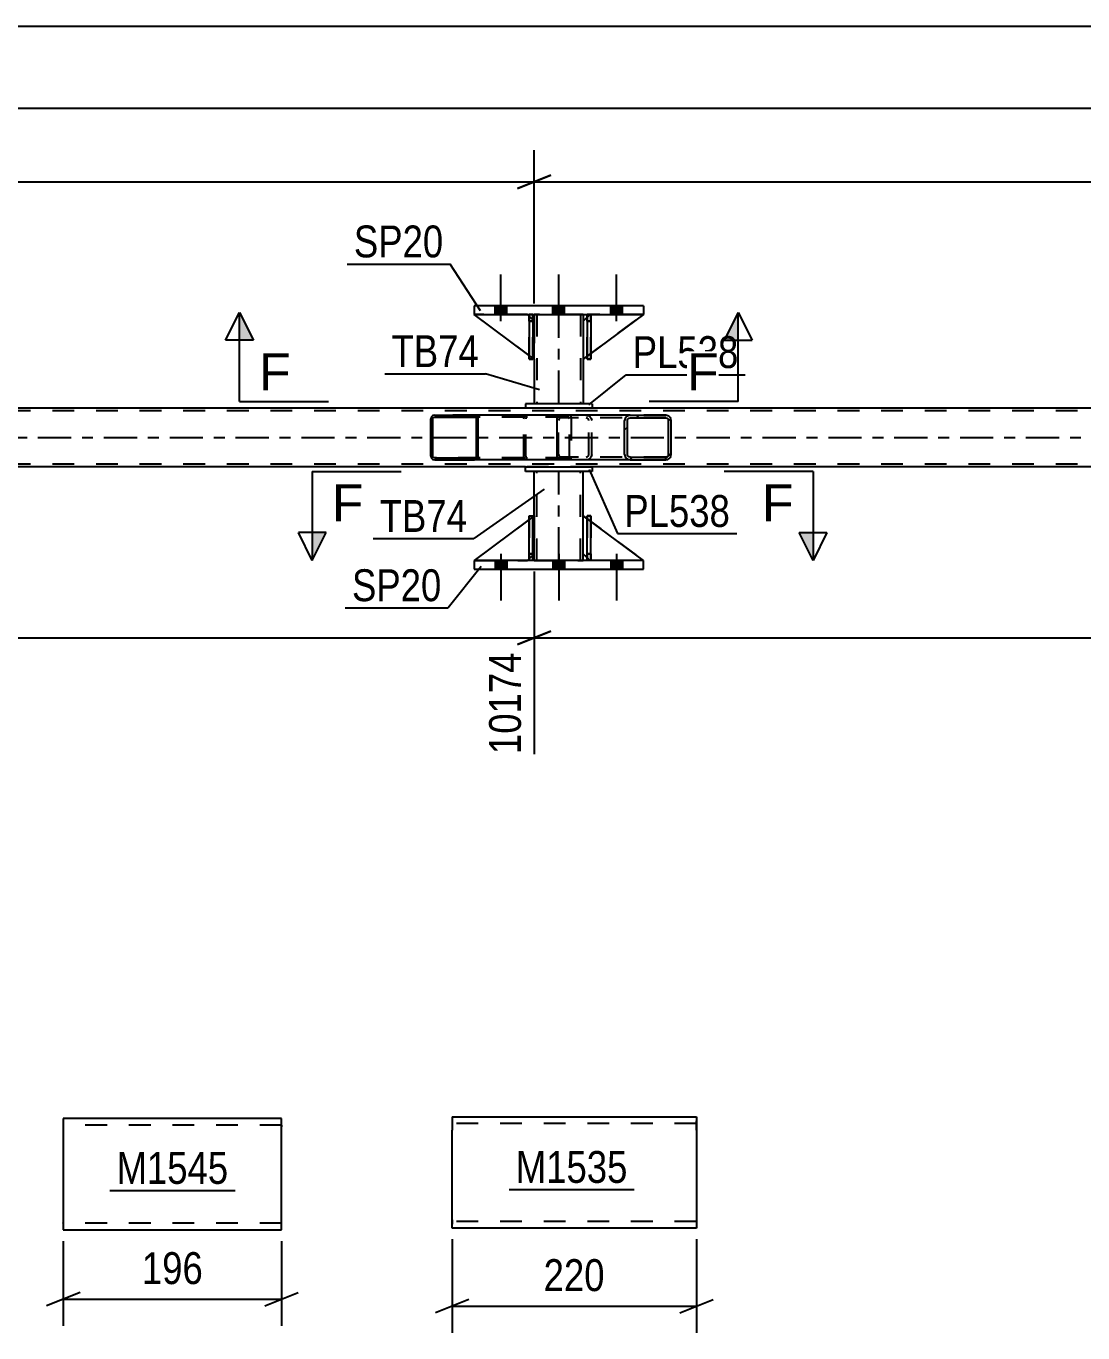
# Model space of a CAD drawing. Header units: millimetres. Extents: x 0 to 841, y 0 to 594.
# Drawn here: x 451.6 to 546.6, y 149.3 to 266.7 of the extents above; entities that cross this region are included whole.
import ezdxf

# ---------------------------------------------------------------- set-up
doc = ezdxf.new("R2010")
doc.units = ezdxf.units.MM
doc.linetypes.add('DXK_LINE_DOT2', pattern=[3.9198, 1.9599, -1.9599])
doc.linetypes.add('DXK_LINE_DOT3', pattern=[5.9187, 2.979, -0.9799, 0.9799, -0.9799])
doc.styles.add('Arial', font='ARIAL.TTF', dxfattribs={"height": 0.2})
doc.styles.add('Arial Narrow', font='ARIALN.TTF', dxfattribs={"height": 0.2})

# ---------------------------------------------------------------- blocks, each defined once
blk = doc.blocks.new('Bolt-318888172-3146 - 3103')
at = {"linetype": 'Continuous'}
for points in [[(493.78, 240.75), (494.82, 240.75), (494.82, 241.55), (493.78, 241.55)], [(493.78, 240.75), (494.82, 240.75), (494.82, 241.55), (493.78, 241.55)], [(493.78, 240.75), (494.82, 240.75), (494.82, 241.55), (493.78, 241.55)], [(498.98, 240.75), (500.02, 240.75), (500.02, 241.55), (498.98, 241.55)], [(498.98, 240.75), (500.02, 240.75), (500.02, 241.55), (498.98, 241.55)], [(504.18, 240.75), (505.22, 240.75), (505.22, 241.55), (504.18, 241.55)], [(504.18, 240.75), (505.22, 240.75), (505.22, 241.55), (504.18, 241.55)], [(504.18, 240.75), (505.22, 240.75), (505.22, 241.55), (504.18, 241.55)]]:
    blk.add_hatch(color=1, dxfattribs=at).paths.add_polyline_path(points)
at = {"color": 1, "linetype": 'Continuous'}
for p, q in [((494.3, 240.15), (494.3, 244.35)), ((494.3, 240.15), (494.3, 244.35)), ((494.3, 240.15), (494.3, 244.35)), ((499.5, 240.15), (499.5, 244.35)), ((499.5, 240.15), (499.5, 244.35)), ((504.7, 240.15), (504.7, 244.35)), ((504.7, 240.15), (504.7, 244.35)), ((504.7, 240.15), (504.7, 244.35)), ((493.78, 240.75), (493.78, 241.55)), ((493.78, 240.75), (493.78, 241.55)), ((493.78, 240.75), (493.78, 241.55)), ((494.82, 240.75), (494.82, 241.55)), ((494.82, 240.75), (494.82, 241.55)), ((494.82, 240.75), (494.82, 241.55)), ((498.98, 240.75), (498.98, 241.55)), ((498.98, 240.75), (498.98, 241.55)), ((500.02, 240.75), (500.02, 241.55)), ((500.02, 240.75), (500.02, 241.55)), ((504.18, 240.75), (504.18, 241.55)), ((504.18, 240.75), (504.18, 241.55)), ((504.18, 240.75), (504.18, 241.55)), ((505.22, 240.75), (505.22, 241.55)), ((505.22, 240.75), (505.22, 241.55)), ((505.22, 240.75), (505.22, 241.55))]:
    blk.add_line(p, q, dxfattribs=at)
blk = doc.blocks.new('Bolt-318888172-3147 - 3103')
at = {"linetype": 'Continuous'}
for points in [[(494.82, 218.67), (493.78, 218.67), (493.78, 217.87), (494.82, 217.87)], [(494.82, 218.67), (493.78, 218.67), (493.78, 217.87), (494.82, 217.87)], [(494.82, 218.67), (493.78, 218.67), (493.78, 217.87), (494.82, 217.87)], [(500.02, 218.67), (498.98, 218.67), (498.98, 217.87), (500.02, 217.87)], [(500.02, 218.67), (498.98, 218.67), (498.98, 217.87), (500.02, 217.87)], [(505.22, 218.67), (504.18, 218.67), (504.18, 217.87), (505.22, 217.87)], [(505.22, 218.67), (504.18, 218.67), (504.18, 217.87), (505.22, 217.87)], [(505.22, 218.67), (504.18, 218.67), (504.18, 217.87), (505.22, 217.87)]]:
    blk.add_hatch(color=1, dxfattribs=at).paths.add_polyline_path(points)
at = {"color": 1, "linetype": 'Continuous'}
for p, q in [((493.78, 218.67), (493.78, 217.87)), ((493.78, 218.67), (493.78, 217.87)), ((493.78, 218.67), (493.78, 217.87)), ((494.3, 219.27), (494.3, 215.07)), ((494.3, 219.27), (494.3, 215.07)), ((494.3, 219.27), (494.3, 215.07)), ((494.82, 218.67), (494.82, 217.87)), ((494.82, 218.67), (494.82, 217.87)), ((494.82, 218.67), (494.82, 217.87)), ((498.98, 218.67), (498.98, 217.87)), ((498.98, 218.67), (498.98, 217.87)), ((499.5, 219.27), (499.5, 215.07)), ((499.5, 219.27), (499.5, 215.07)), ((500.02, 218.67), (500.02, 217.87)), ((500.02, 218.67), (500.02, 217.87)), ((504.18, 218.67), (504.18, 217.87)), ((504.18, 218.67), (504.18, 217.87)), ((504.18, 218.67), (504.18, 217.87)), ((504.7, 219.27), (504.7, 215.07)), ((504.7, 219.27), (504.7, 215.07)), ((504.7, 219.27), (504.7, 215.07)), ((505.22, 218.67), (505.22, 217.87)), ((505.22, 218.67), (505.22, 217.87)), ((505.22, 218.67), (505.22, 217.87))]:
    blk.add_line(p, q, dxfattribs=at)
blk = doc.blocks.new('Part-318888172-3338 - 3103')
at = {"color": 2, "linetype": 'Continuous'}
for p, q in [((502.5, 232.75), (496.5, 232.75)), ((496.5, 232.75), (496.5, 232.35)), ((502.5, 232.75), (502.5, 232.35)), ((502.5, 232.35), (496.5, 232.35))]:
    blk.add_line(p, q, dxfattribs=at)
blk = doc.blocks.new('Part-318888172-3240 - 3103')
at = {"color": 2, "linetype": 'Continuous'}
for p, q in [((502.37, 240.75), (502.05, 240.75)), ((502.05, 240.75), (502.05, 236.75)), ((502.37, 240.75), (502.37, 240.75)), ((502.37, 240.75), (502.37, 236.75)), ((502.37, 236.75), (502.05, 236.75))]:
    blk.add_line(p, q, dxfattribs=at)
at = {"color": 7, "linetype": 'DXK_LINE_DOT2'}
for p, q in [((502.05, 240.15), (502.05, 240.75)), ((502.37, 240.15), (502.37, 240.75)), ((502.37, 240.75), (502.37, 240.75)), ((502.37, 240.15), (502.05, 240.15)), ((502.05, 240.15), (502.05, 236.75)), ((502.37, 236.75), (502.37, 240.15))]:
    blk.add_line(p, q, dxfattribs=at)
blk = doc.blocks.new('Part-318888172-3241 - 3103')
at = {"color": 7, "linetype": 'DXK_LINE_DOT2'}
for p, q in [((497.3, 236.75), (491.9, 240.75)), ((491.9, 240.75), (496.7, 240.75)), ((496.7, 240.75), (497.3, 240.15)), ((497.3, 240.15), (496.7, 240.75)), ((497.3, 240.15), (497.3, 236.75)), ((497.3, 240.15), (497.3, 240.15)), ((497.3, 240.15), (497.3, 236.75))]:
    blk.add_line(p, q, dxfattribs=at)
blk = doc.blocks.new('Part-318888172-3177 - 3103')
at = {"linetype": 'Continuous'}
h = blk.add_hatch(dxfattribs=at)
h.set_pattern_fill('', scale=0.7, style=0, pattern_type=0)
h.set_pattern_definition([(45, (492.24, 231.5114), (-1.57154, 1.57154), [])])
h.paths.add_polyline_path([(492.27, 231.39), (492.24, 231.51), (492.17, 231.62), (492.06, 231.68), (491.93, 231.71), (488.35, 231.71), (488.22, 231.68), (488.11, 231.62), (488.04, 231.51), (488.01, 231.39), (488.01, 228.03), (488.04, 227.91), (488.11, 227.8), (488.22, 227.73), (488.35, 227.71), (491.93, 227.71), (492.06, 227.73), (492.17, 227.8), (492.24, 227.91), (492.27, 228.03)])
h.paths.add_polyline_path([(492.08, 227.97), (492.05, 227.92), (491.99, 227.88), (491.93, 227.87), (488.35, 227.87), (488.28, 227.88), (488.23, 227.92), (488.19, 227.97), (488.18, 228.03), (488.18, 231.39), (488.19, 231.45), (488.23, 231.5), (488.28, 231.54), (488.35, 231.55), (491.93, 231.55), (491.99, 231.54), (492.05, 231.5), (492.08, 231.45), (492.1, 231.39), (492.1, 228.03)])
at = {"color": 2, "linetype": 'Continuous'}
for p, q in [((488.04, 231.51), (488.01, 231.39)), ((488.01, 228.03), (488.01, 231.39)), ((488.18, 231.39), (488.19, 231.45)), ((488.18, 228.03), (488.18, 231.39)), ((488.19, 231.45), (488.23, 231.5)), ((488.35, 231.71), (488.22, 231.68)), ((488.23, 231.5), (488.28, 231.54)), ((488.28, 231.54), (488.35, 231.55)), ((488.35, 231.71), (491.93, 231.71)), ((488.35, 231.55), (491.93, 231.55)), ((499.62, 231.71), (491.93, 231.71)), ((492.06, 231.68), (491.93, 231.71)), ((491.93, 231.55), (491.99, 231.54)), ((491.99, 231.54), (492.05, 231.5)), ((492.05, 231.5), (492.08, 231.45)), ((492.08, 231.45), (492.1, 231.39)), ((492.1, 228.03), (492.1, 231.39)), ((492.27, 231.39), (492.24, 231.51)), ((492.27, 228.03), (492.27, 231.39)), ((488.01, 228.03), (488.04, 227.91)), ((488.19, 227.97), (488.18, 228.03)), ((488.23, 227.92), (488.19, 227.97)), ((488.22, 227.73), (488.35, 227.71)), ((488.28, 227.88), (488.23, 227.92)), ((488.35, 227.87), (488.28, 227.88)), ((488.35, 227.87), (491.93, 227.87)), ((488.35, 227.71), (491.93, 227.71)), ((491.99, 227.88), (491.93, 227.87)), ((491.93, 227.71), (492.06, 227.73)), ((499.62, 227.71), (491.93, 227.71)), ((492.05, 227.92), (491.99, 227.88)), ((492.08, 227.97), (492.05, 227.92)), ((492.1, 228.03), (492.08, 227.97)), ((492.24, 227.91), (492.27, 228.03))]:
    blk.add_line(p, q, dxfattribs=at)
at = {"color": 7, "linetype": 'DXK_LINE_DOT2'}
for p, q in [((491.93, 231.71), (488.35, 231.71)), ((500.27, 231.55), (488.35, 231.55)), ((496.36, 231.39), (496.38, 231.51)), ((496.36, 228.03), (496.36, 231.39)), ((496.54, 231.45), (496.53, 231.39)), ((496.53, 228.03), (496.53, 231.39)), ((496.58, 231.5), (496.54, 231.45)), ((496.57, 231.68), (496.7, 231.71)), ((496.63, 231.54), (496.58, 231.5)), ((496.7, 231.55), (496.63, 231.54)), ((500.27, 231.71), (499.62, 231.71)), ((500.27, 231.71), (500.41, 231.68)), ((500.34, 231.54), (500.27, 231.55)), ((500.4, 231.5), (500.34, 231.54)), ((500.43, 231.45), (500.4, 231.5)), ((500.45, 231.39), (500.43, 231.45)), ((500.45, 228.03), (500.45, 231.39)), ((500.59, 231.51), (500.61, 231.41)), ((500.61, 231.41), (500.62, 231.39)), ((500.62, 231.39), (500.62, 228.03)), ((500.27, 227.87), (488.35, 227.87)), ((491.93, 227.71), (488.35, 227.71)), ((496.38, 227.91), (496.36, 228.03)), ((496.53, 228.03), (496.54, 227.97)), ((496.54, 227.97), (496.58, 227.92)), ((496.7, 227.71), (496.57, 227.73)), ((496.58, 227.92), (496.59, 227.91)), ((496.59, 227.91), (496.63, 227.88)), ((496.63, 227.88), (496.7, 227.87)), ((500.27, 227.71), (499.62, 227.71)), ((500.27, 227.87), (500.34, 227.88)), ((500.41, 227.73), (500.27, 227.71)), ((500.34, 227.88), (500.4, 227.92)), ((500.4, 227.92), (500.43, 227.97)), ((500.43, 227.97), (500.45, 228.03)), ((500.61, 228.01), (500.59, 227.91)), ((500.62, 228.03), (500.61, 228.01))]:
    blk.add_line(p, q, dxfattribs=at)
at = {"color": 2, "linetype": 'Continuous'}
for centre, start, end in [((488.34, 231.38), 110.7583, 155.68), ((491.94, 231.38), 24.32, 69.2417), ((488.34, 228.04), 204.32, 249.2417), ((491.94, 228.04), 290.7583, 335.68)]:
    blk.add_arc(centre, 0.331, start, end, dxfattribs=at)
at = {"color": 7, "linetype": 'DXK_LINE_DOT2'}
for centre, start, end in [((496.69, 231.38), 110.7583, 155.68), ((496.69, 228.04), 204.32, 249.2417), ((500.29, 228.04), 290.7583, 335.68)]:
    blk.add_arc(centre, 0.331, start, end, dxfattribs=at)
blk = doc.blocks.new('Part-318888172-3242 - 3103')
at = {"color": 2, "linetype": 'Continuous'}
for p, q in [((496.85, 237.08), (491.9, 240.75)), ((496.85, 240.6), (496.7, 240.75)), ((497.3, 240.15), (497.17, 240.28)), ((497.3, 240.15), (497.3, 240.15)), ((497.3, 236.75), (497.3, 240.15)), ((497.17, 236.84), (497.3, 236.75)), ((497.3, 236.75), (497.3, 236.75))]:
    blk.add_line(p, q, dxfattribs=at)
at = {"color": 7, "linetype": 'DXK_LINE_DOT2'}
for p, q in [((496.7, 240.75), (491.9, 240.75)), ((496.7, 240.75), (497.3, 240.15)), ((497.17, 240.28), (496.85, 240.6)), ((497.3, 240.15), (497.3, 236.75)), ((497.17, 236.84), (496.85, 237.08))]:
    blk.add_line(p, q, dxfattribs=at)
blk = doc.blocks.new('Part-318888172-3243 - 3103')
at = {"color": 7, "linetype": 'DXK_LINE_DOT2'}
for p, q in [((502.3, 240.75), (501.7, 240.15)), ((501.7, 236.75), (507.1, 240.75)), ((507.1, 240.75), (502.3, 240.75)), ((501.7, 240.15), (501.7, 236.75))]:
    blk.add_line(p, q, dxfattribs=at)
blk = doc.blocks.new('Part-318888172-3183 - 3103')
at = {"color": 7, "linetype": 'DXK_LINE_DOT2'}
for p, q in [((765.62, 232.11), (103.5, 232.11)), ((502.5, 232.35), (496.5, 232.35)), ((765.62, 227.31), (103.5, 227.31)), ((502.5, 227.07), (496.5, 227.07))]:
    blk.add_line(p, q, dxfattribs=at)
at = {"color": 2, "linetype": 'Continuous'}
for p, q in [((496.5, 232.35), (247.28, 232.35)), ((666.77, 232.35), (502.5, 232.35)), ((496.5, 227.07), (247.28, 227.07)), ((666.77, 227.07), (502.5, 227.07))]:
    blk.add_line(p, q, dxfattribs=at)
at = {"color": 7, "linetype": 'DXK_LINE_DOT3'}
blk.add_line((103.5, 229.71), (765.62, 229.71), dxfattribs=at)
blk = doc.blocks.new('Part-318888172-3238 - 3103')
at = {"color": 7, "linetype": 'DXK_LINE_DOT2'}
for p, q in [((502.05, 240.15), (502.05, 240.75)), ((502.05, 240.75), (502.05, 240.75)), ((502.05, 240.75), (502.05, 236.75)), ((502.37, 240.75), (502.05, 240.75)), ((502.37, 240.15), (502.37, 240.75)), ((502.37, 236.75), (502.37, 240.75)), ((502.05, 236.75), (502.05, 240.15)), ((502.05, 240.15), (502.37, 240.15)), ((502.37, 240.15), (502.37, 236.75)), ((502.05, 236.75), (502.37, 236.75))]:
    blk.add_line(p, q, dxfattribs=at)
blk = doc.blocks.new('Part-318888172-3262 - 3103')
at = {"color": 7, "linetype": 'DXK_LINE_DOT2'}
for p, q in [((496.85, 240.15), (496.85, 240.75)), ((496.85, 240.75), (496.85, 240.75)), ((496.85, 240.75), (496.85, 236.75)), ((497.17, 240.75), (496.85, 240.75)), ((497.17, 240.15), (497.17, 240.75)), ((497.17, 236.75), (497.17, 240.75)), ((496.85, 236.75), (496.85, 240.15)), ((496.85, 240.15), (497.17, 240.15)), ((497.17, 240.15), (497.17, 236.75)), ((496.85, 236.75), (497.17, 236.75))]:
    blk.add_line(p, q, dxfattribs=at)
blk = doc.blocks.new('Part-318888172-3283 - 3103')
at = {"color": 7, "linetype": 'DXK_LINE_DOT2'}
for p, q in [((502.3, 240.75), (502.05, 240.5)), ((507.1, 240.75), (502.3, 240.75)), ((502.37, 237.25), (502.05, 237.01))]:
    blk.add_line(p, q, dxfattribs=at)
at = {"color": 2, "linetype": 'Continuous'}
for p, q in [((507.1, 240.75), (502.37, 237.25)), ((502.05, 240.5), (501.7, 240.15)), ((501.7, 240.15), (501.7, 236.75)), ((502.05, 237.01), (501.7, 236.75))]:
    blk.add_line(p, q, dxfattribs=at)
blk = doc.blocks.new('Part-318888172-3285 - 3103')
at = {"color": 7, "linetype": 'DXK_LINE_DOT2'}
for p, q in [((502.37, 222.67), (502.05, 222.67)), ((502.05, 219.27), (502.05, 222.67)), ((502.05, 222.67), (502.05, 218.67)), ((502.37, 222.67), (502.37, 219.27)), ((502.37, 218.67), (502.37, 222.67)), ((502.37, 219.27), (502.05, 219.27)), ((502.05, 218.67), (502.05, 219.27)), ((502.37, 218.67), (502.05, 218.67)), ((502.37, 219.27), (502.37, 218.67)), ((502.37, 218.67), (502.37, 218.67))]:
    blk.add_line(p, q, dxfattribs=at)
blk = doc.blocks.new('Part-318888172-3287 - 3103')
at = {"color": 2, "linetype": 'Continuous'}
for p, q in [((502.05, 218.67), (502.05, 222.67)), ((502.05, 222.67), (502.37, 222.67)), ((502.37, 218.67), (502.37, 222.67)), ((502.05, 218.67), (502.05, 218.67)), ((502.37, 218.67), (502.05, 218.67))]:
    blk.add_line(p, q, dxfattribs=at)
at = {"color": 7, "linetype": 'DXK_LINE_DOT2'}
for p, q in [((502.05, 222.67), (502.05, 219.27)), ((502.37, 219.27), (502.37, 222.67)), ((502.05, 219.27), (502.05, 218.67)), ((502.05, 219.27), (502.37, 219.27)), ((502.37, 218.67), (502.37, 219.27)), ((502.37, 218.67), (502.37, 218.67))]:
    blk.add_line(p, q, dxfattribs=at)
blk = doc.blocks.new('Part-318888172-3288 - 3103')
at = {"color": 7, "linetype": 'DXK_LINE_DOT2'}
for p, q in [((497.3, 222.67), (491.9, 218.67)), ((497.3, 219.27), (497.3, 222.67)), ((497.3, 222.67), (497.3, 219.27)), ((491.9, 218.67), (496.7, 218.67)), ((496.7, 218.67), (497.3, 219.27)), ((497.3, 219.27), (496.7, 218.67)), ((497.3, 219.27), (497.3, 219.27))]:
    blk.add_line(p, q, dxfattribs=at)
blk = doc.blocks.new('Part-318888172-3292 - 3103')
at = {"linetype": 'Continuous'}
h = blk.add_hatch(dxfattribs=at)
h.set_pattern_fill('', scale=0.7, style=0, pattern_type=0)
h.set_pattern_definition([(45, (509.572, 231.4127), (-1.57154, 1.57154), [])])
h.paths.add_polyline_path([(509.61, 231.23), (509.57, 231.41), (509.46, 231.57), (509.3, 231.67), (509.11, 231.71), (505.92, 231.71), (505.73, 231.67), (505.57, 231.57), (505.46, 231.41), (505.42, 231.23), (505.42, 228.19), (505.46, 228.01), (505.57, 227.85), (505.73, 227.75), (505.92, 227.71), (509.11, 227.71), (509.3, 227.75), (509.46, 227.85), (509.57, 228.01), (509.61, 228.19)])
h.paths.add_polyline_path([(509.34, 228.1), (509.29, 228.02), (509.2, 227.97), (509.11, 227.95), (505.92, 227.95), (505.83, 227.97), (505.75, 228.02), (505.69, 228.1), (505.67, 228.19), (505.67, 231.23), (505.69, 231.32), (505.75, 231.4), (505.83, 231.45), (505.92, 231.47), (509.11, 231.47), (509.2, 231.45), (509.29, 231.4), (509.34, 231.32), (509.36, 231.23), (509.36, 228.19)])
at = {"color": 2, "linetype": 'Continuous'}
for p, q in [((499.35, 231.23), (499.37, 231.41)), ((499.37, 231.41), (499.43, 231.57)), ((499.43, 231.57), (499.52, 231.67)), ((499.52, 231.67), (499.62, 231.71)), ((505.92, 231.71), (499.62, 231.71)), ((505.46, 231.41), (505.42, 231.23)), ((505.67, 231.23), (505.69, 231.32)), ((505.69, 231.32), (505.75, 231.4)), ((505.92, 231.71), (505.73, 231.67)), ((505.75, 231.4), (505.83, 231.45)), ((505.83, 231.45), (505.92, 231.47)), ((505.92, 231.71), (509.11, 231.71)), ((505.92, 231.47), (509.11, 231.47)), ((509.3, 231.67), (509.11, 231.71)), ((509.11, 231.47), (509.2, 231.45)), ((509.2, 231.45), (509.29, 231.4)), ((509.29, 231.4), (509.34, 231.32)), ((509.34, 231.32), (509.36, 231.23)), ((509.61, 231.23), (509.57, 231.41)), ((499.35, 228.19), (499.35, 231.23)), ((505.42, 228.19), (505.42, 231.23)), ((505.67, 228.19), (505.67, 231.23)), ((509.36, 228.19), (509.36, 231.23)), ((509.61, 228.19), (509.61, 231.23)), ((499.37, 228.01), (499.35, 228.19)), ((499.43, 227.85), (499.37, 228.01)), ((499.52, 227.75), (499.43, 227.85)), ((499.62, 227.71), (499.52, 227.75)), ((505.92, 227.71), (499.62, 227.71)), ((505.42, 228.19), (505.46, 228.01)), ((505.69, 228.1), (505.67, 228.19)), ((505.75, 228.02), (505.69, 228.1)), ((505.73, 227.75), (505.92, 227.71)), ((505.83, 227.97), (505.75, 228.02)), ((505.92, 227.95), (505.83, 227.97)), ((505.92, 227.95), (509.11, 227.95)), ((505.92, 227.71), (509.11, 227.71)), ((509.2, 227.97), (509.11, 227.95)), ((509.11, 227.71), (509.3, 227.75)), ((509.29, 228.02), (509.2, 227.97)), ((509.34, 228.1), (509.29, 228.02)), ((509.36, 228.19), (509.34, 228.1)), ((509.57, 228.01), (509.61, 228.19))]:
    blk.add_line(p, q, dxfattribs=at)
at = {"color": 7, "linetype": 'DXK_LINE_DOT2'}
for p, q in [((499.5, 231.32), (499.49, 231.23)), ((499.53, 231.4), (499.5, 231.32)), ((499.57, 231.45), (499.53, 231.4)), ((499.62, 231.47), (499.57, 231.45)), ((509.11, 231.47), (499.62, 231.47)), ((500.62, 231.47), (500.62, 231.71)), ((501.96, 231.71), (502.15, 231.67)), ((502.05, 231.45), (501.96, 231.47)), ((502.14, 231.4), (502.05, 231.45)), ((502.19, 231.32), (502.14, 231.4)), ((502.21, 231.23), (502.19, 231.32)), ((502.42, 231.41), (502.46, 231.23)), ((509.11, 231.71), (505.92, 231.71)), ((499.49, 228.19), (499.49, 231.23)), ((502.21, 228.19), (502.21, 231.23)), ((502.46, 228.19), (502.46, 231.23)), ((499.49, 228.19), (499.5, 228.1)), ((499.5, 228.1), (499.53, 228.02)), ((499.53, 228.02), (499.57, 227.97)), ((499.57, 227.97), (499.62, 227.95)), ((509.11, 227.95), (499.62, 227.95)), ((500.62, 227.71), (500.62, 227.95)), ((501.96, 227.95), (502.05, 227.97)), ((502.15, 227.75), (501.96, 227.71)), ((502.05, 227.97), (502.14, 228.02)), ((502.14, 228.02), (502.19, 228.1)), ((502.19, 228.1), (502.21, 228.19)), ((502.46, 228.19), (502.42, 228.01)), ((509.11, 227.71), (505.92, 227.71))]:
    blk.add_line(p, q, dxfattribs=at)
for centre, start, end in [((501.97, 231.21), 23.8494, 68.8059), ((501.97, 228.2), 291.1941, 336.1506)]:
    blk.add_arc(centre, 0.492, start, end, dxfattribs=at)
at = {"color": 2, "linetype": 'Continuous'}
for centre, start, end in [((505.91, 231.21), 111.1941, 156.1506), ((509.12, 231.21), 23.8494, 68.8059), ((505.91, 228.2), 203.8494, 248.8059), ((509.12, 228.2), 291.1941, 336.1506)]:
    blk.add_arc(centre, 0.492, start, end, dxfattribs=at)
blk = doc.blocks.new('Part-318888172-3295 - 3103')
at = {"color": 2, "linetype": 'Continuous'}
for p, q in [((496.85, 222.34), (491.9, 218.67)), ((497.3, 222.67), (497.17, 222.58)), ((497.3, 219.27), (497.3, 222.67)), ((496.85, 218.82), (496.7, 218.67)), ((497.3, 219.27), (497.17, 219.14)), ((497.3, 219.27), (497.3, 219.27))]:
    blk.add_line(p, q, dxfattribs=at)
at = {"color": 7, "linetype": 'DXK_LINE_DOT2'}
for p, q in [((497.17, 222.58), (496.85, 222.34)), ((497.3, 219.27), (497.3, 222.67)), ((491.9, 218.67), (496.7, 218.67)), ((497.3, 219.27), (496.7, 218.67)), ((497.17, 219.14), (496.85, 218.82))]:
    blk.add_line(p, q, dxfattribs=at)
blk = doc.blocks.new('Part-318888172-3296 - 3103')
at = {"color": 7, "linetype": 'DXK_LINE_DOT2'}
for p, q in [((501.7, 219.27), (501.7, 222.67)), ((501.7, 222.67), (507.1, 218.67)), ((502.3, 218.67), (501.7, 219.27)), ((507.1, 218.67), (502.3, 218.67))]:
    blk.add_line(p, q, dxfattribs=at)
blk = doc.blocks.new('Part-318888172-3297 - 3103')
at = {"color": 2, "linetype": 'Continuous'}
for p, q in [((501.7, 219.27), (501.7, 222.67)), ((502.05, 222.41), (501.7, 222.67)), ((507.1, 218.67), (502.37, 222.17)), ((502.05, 218.92), (501.7, 219.27))]:
    blk.add_line(p, q, dxfattribs=at)
at = {"color": 7, "linetype": 'DXK_LINE_DOT2'}
for p, q in [((502.37, 222.17), (502.05, 222.41)), ((502.3, 218.67), (502.05, 218.92)), ((507.1, 218.67), (502.3, 218.67)), ((507.1, 218.67), (507.1, 218.67)), ((507.1, 218.67), (507.1, 218.67))]:
    blk.add_line(p, q, dxfattribs=at)
blk = doc.blocks.new('Part-318888172-3302 - 3103')
at = {"color": 2, "linetype": 'Continuous'}
for p, q in [((507.1, 218.67), (491.9, 218.67)), ((491.9, 218.67), (491.9, 217.87)), ((507.1, 217.87), (507.1, 218.67)), ((491.9, 217.87), (507.1, 217.87))]:
    blk.add_line(p, q, dxfattribs=at)
blk = doc.blocks.new('Part-318888172-3307 - 3103')
at = {"color": 2, "linetype": 'Continuous'}
for p, q in [((507.1, 241.55), (491.9, 241.55)), ((491.9, 241.55), (491.9, 240.75)), ((491.9, 240.75), (507.1, 240.75)), ((507.1, 241.55), (507.1, 240.75))]:
    blk.add_line(p, q, dxfattribs=at)
blk = doc.blocks.new('Part-318888172-3320 - 3103')
at = {"color": 7, "linetype": 'DXK_LINE_DOT2'}
for p, q in [((496.85, 222.67), (497.17, 222.67)), ((496.85, 219.27), (496.85, 222.67)), ((496.85, 222.67), (496.85, 218.67)), ((497.17, 222.67), (497.17, 219.27)), ((497.17, 218.67), (497.17, 222.58)), ((497.17, 219.27), (496.85, 219.27)), ((496.85, 218.67), (496.85, 219.27)), ((497.17, 218.67), (496.85, 218.67)), ((497.17, 219.27), (497.17, 218.67)), ((497.17, 218.67), (497.17, 218.67))]:
    blk.add_line(p, q, dxfattribs=at)
blk = doc.blocks.new('Part-318888172-3322 - 3103')
at = {"color": 2, "linetype": 'Continuous'}
for p, q in [((496.85, 218.67), (496.85, 222.67)), ((496.85, 222.67), (497.17, 222.67)), ((497.17, 218.67), (497.17, 222.67)), ((496.85, 218.67), (496.85, 218.67)), ((497.17, 218.67), (496.85, 218.67))]:
    blk.add_line(p, q, dxfattribs=at)
at = {"color": 7, "linetype": 'DXK_LINE_DOT2'}
for p, q in [((496.85, 222.67), (496.85, 219.27)), ((497.17, 219.27), (497.17, 222.67)), ((496.85, 219.27), (496.85, 218.67)), ((496.85, 219.27), (497.17, 219.27)), ((497.17, 218.67), (497.17, 219.27)), ((497.17, 218.67), (497.17, 218.67))]:
    blk.add_line(p, q, dxfattribs=at)
blk = doc.blocks.new('Part-318888172-3333 - 3103')
at = {"color": 2, "linetype": 'Continuous'}
for p, q in [((497.3, 240.75), (497.3, 240.15)), ((501.7, 240.75), (501.7, 240.15)), ((497.3, 236.75), (497.3, 232.75)), ((501.7, 236.75), (501.7, 232.75))]:
    blk.add_line(p, q, dxfattribs=at)
at = {"color": 7, "linetype": 'DXK_LINE_DOT2'}
for p, q in [((501.7, 240.75), (497.3, 240.75)), ((497.54, 240.75), (497.54, 232.75)), ((501.46, 240.75), (501.46, 232.75)), ((497.3, 240.15), (497.3, 236.75)), ((501.7, 240.15), (501.7, 236.75)), ((501.7, 232.75), (497.3, 232.75))]:
    blk.add_line(p, q, dxfattribs=at)
at = {"color": 7, "linetype": 'DXK_LINE_DOT3'}
blk.add_line((499.5, 232.75), (499.5, 240.75), dxfattribs=at)
blk = doc.blocks.new('Part-318888172-3343 - 3103')
at = {"color": 2, "linetype": 'Continuous'}
for p, q in [((496.5, 227.07), (502.5, 227.07)), ((496.5, 226.67), (496.5, 227.07)), ((502.5, 226.67), (496.5, 226.67)), ((502.5, 227.07), (502.5, 226.67))]:
    blk.add_line(p, q, dxfattribs=at)
blk = doc.blocks.new('Part-318888172-3348 - 3103')
at = {"color": 2, "linetype": 'Continuous'}
for p, q in [((497.3, 222.67), (497.3, 226.67)), ((501.7, 222.67), (501.7, 226.67)), ((497.3, 218.67), (497.3, 219.27)), ((501.7, 218.67), (501.7, 219.27))]:
    blk.add_line(p, q, dxfattribs=at)
at = {"color": 7, "linetype": 'DXK_LINE_DOT2'}
for p, q in [((501.7, 226.67), (497.3, 226.67)), ((497.54, 218.67), (497.54, 226.67)), ((501.46, 218.67), (501.46, 226.67)), ((497.3, 219.27), (497.3, 222.67)), ((501.7, 219.27), (501.7, 222.67)), ((497.3, 218.67), (501.7, 218.67))]:
    blk.add_line(p, q, dxfattribs=at)
at = {"color": 7, "linetype": 'DXK_LINE_DOT3'}
blk.add_line((499.5, 218.67), (499.5, 226.67), dxfattribs=at)
blk = doc.blocks.new('Part-318888172-3349 - 3103')
at = {"color": 2, "linetype": 'Continuous'}
for p, q in [((497.17, 240.75), (496.85, 240.75)), ((496.85, 240.75), (496.85, 236.75)), ((497.17, 240.75), (497.17, 240.75)), ((497.17, 240.75), (497.17, 236.75)), ((497.17, 236.75), (496.85, 236.75))]:
    blk.add_line(p, q, dxfattribs=at)
at = {"color": 7, "linetype": 'DXK_LINE_DOT2'}
for p, q in [((496.85, 240.15), (496.85, 240.75)), ((497.17, 240.15), (497.17, 240.75)), ((497.17, 240.75), (497.17, 240.75)), ((497.17, 240.15), (496.85, 240.15)), ((496.85, 240.15), (496.85, 236.75)), ((497.17, 236.75), (497.17, 240.15))]:
    blk.add_line(p, q, dxfattribs=at)
blk = doc.blocks.new('Part-318888172-11025 - 11024')
at = {"color": 2, "linetype": 'Continuous'}
for p, q in [((474.59, 168.53), (454.98, 168.53)), ((454.98, 168.53), (454.98, 158.62)), ((474.59, 159.73), (474.59, 168.53)), ((474.59, 158.53), (474.59, 159.73)), ((454.98, 158.62), (454.98, 158.53)), ((454.98, 158.53), (474.59, 158.53))]:
    blk.add_line(p, q, dxfattribs=at)
at = {"color": 7, "linetype": 'DXK_LINE_DOT2'}
for p, q in [((474.59, 167.93), (454.98, 167.93)), ((474.59, 167.93), (474.59, 167.88)), ((474.59, 167.88), (474.59, 167.93)), ((474.59, 167.79), (474.59, 167.88)), ((474.59, 167.88), (474.59, 167.79)), ((454.98, 159.13), (454.98, 159.17)), ((474.59, 159.13), (454.98, 159.13)), ((474.59, 159.17), (474.59, 159.5)), ((474.59, 159.13), (474.59, 159.17))]:
    blk.add_line(p, q, dxfattribs=at)
blk = doc.blocks.new('Part-318888172-11202 - 11201')
at = {"color": 2, "linetype": 'Continuous'}
for p, q in [((489.91, 168.7), (489.91, 167.5)), ((489.91, 168.7), (511.87, 168.7)), ((511.87, 168.7), (511.87, 168.6)), ((511.87, 168.6), (511.87, 167.5)), ((489.91, 159.44), (489.91, 167.5)), ((511.87, 167.5), (511.87, 158.7)), ((489.91, 158.79), (489.91, 159.44)), ((489.91, 158.7), (489.91, 158.79)), ((511.87, 158.7), (489.91, 158.7))]:
    blk.add_line(p, q, dxfattribs=at)
at = {"color": 7, "linetype": 'DXK_LINE_DOT2'}
for p, q in [((511.87, 168.1), (489.91, 168.1)), ((511.87, 167.5), (511.87, 168.34)), ((489.91, 159.44), (489.91, 159.05)), ((489.91, 159.3), (489.91, 159.34)), ((511.87, 159.3), (489.91, 159.3)), ((511.87, 159.3), (511.87, 159.34))]:
    blk.add_line(p, q, dxfattribs=at)
blk = doc.blocks.new('StraightDimension-318888172-3579 - 3103')
at = {"color": 7, "linetype": 'Continuous'}
for p, q in [((497.3, 217.67), (497.3, 201.28)), ((667.57, 217.67), (667.57, 201.28)), ((498.8, 212.32), (495.8, 211.12)), ((497.3, 211.72), (667.57, 211.72)), ((666.07, 211.12), (669.07, 212.32))]:
    blk.add_line(p, q, dxfattribs=at)
at = {"color": 0}
blk.add_wipeout([(586.69, 212.47), (586.69, 216.67), (578.18, 216.67), (578.18, 212.47)], dxfattribs=at)
at = {"color": 3, "style": 'Arial Narrow'}
blk.add_text('4257', height=2.863, dxfattribs=at).set_placement((578.78, 213.07))
at = {"color": 0, "linetype": 'Continuous'}
blk.add_wipeout([(666.97, 211.02), (662.77, 211.02), (662.77, 200.68), (666.97, 200.68)], dxfattribs=at)
at = {"color": 3, "linetype": 'Continuous', "style": 'Arial Narrow'}
blk.add_text('14430', height=2.863, rotation=90.0002, dxfattribs=at).set_placement((666.37, 201.28))
blk = doc.blocks.new('StraightDimension-318888172-3428 - 3103')
at = {"color": 7, "linetype": 'Continuous'}
blk.add_line((93.28, 259.29), (775.84, 259.29), dxfattribs=at)
blk = doc.blocks.new('StraightDimension-318888172-3449 - 3103')
at = {"color": 7, "linetype": 'Continuous'}
blk.add_line((92.64, 266.66), (776.48, 266.66), dxfattribs=at)
blk = doc.blocks.new('StraightDimension-318888172-3464 - 3103')
at = {"color": 7, "linetype": 'Continuous'}
for p, q in [((497.3, 241.75), (497.3, 255.52)), ((667.57, 241.75), (667.57, 255.52)), ((498.8, 253.27), (495.8, 252.07)), ((497.3, 252.67), (667.57, 252.67)), ((666.07, 252.07), (669.07, 253.27))]:
    blk.add_line(p, q, dxfattribs=at)
at = {"color": 0}
blk.add_wipeout([(586.69, 253.42), (586.69, 257.62), (578.18, 257.62), (578.18, 253.42)], dxfattribs=at)
at = {"color": 3, "style": 'Arial Narrow'}
blk.add_text('4257', height=2.863, dxfattribs=at).set_placement((578.78, 254.02))
blk = doc.blocks.new('StraightDimension-318888172-3469 - 3103')
at = {"color": 7, "linetype": 'Continuous'}
for p, q in [((497.3, 241.75), (497.3, 255.52)), ((242.08, 252.67), (497.3, 252.67)), ((495.8, 252.07), (498.8, 253.27))]:
    blk.add_line(p, q, dxfattribs=at)
blk = doc.blocks.new('StraightDimension-318888172-3573 - 3103')
at = {"color": 7, "linetype": 'Continuous'}
for p, q in [((497.3, 217.67), (497.3, 201.28)), ((242.08, 211.72), (497.3, 211.72)), ((495.8, 211.12), (498.8, 212.32))]:
    blk.add_line(p, q, dxfattribs=at)
at = {"color": 0, "linetype": 'Continuous'}
blk.add_wipeout([(496.7, 211.02), (492.5, 211.02), (492.5, 200.68), (496.7, 200.68)], dxfattribs=at)
at = {"color": 3, "linetype": 'Continuous', "style": 'Arial Narrow'}
blk.add_text('10174', height=2.863, rotation=90.0002, dxfattribs=at).set_placement((496.1, 201.28))
blk = doc.blocks.new('StraightDimension-318888172-11027 - 11024')
at = {"color": 7, "linetype": 'Continuous'}
for p, q in [((454.98, 157.53), (454.98, 149.92)), ((474.59, 157.53), (474.59, 149.92)), ((456.48, 152.92), (453.48, 151.72)), ((473.09, 151.72), (476.09, 152.92)), ((454.98, 152.32), (474.59, 152.32))]:
    blk.add_line(p, q, dxfattribs=at)
at = {"color": 0}
blk.add_wipeout([(468.13, 153.07), (468.13, 157.27), (461.44, 157.27), (461.44, 153.07)], dxfattribs=at)
at = {"color": 3, "style": 'Arial Narrow'}
blk.add_text('196', height=2.863, dxfattribs=at).set_placement((462.04, 153.67))
blk = doc.blocks.new('StraightDimension-318888172-11204 - 11201')
at = {"color": 7, "linetype": 'Continuous'}
for p, q in [((489.91, 157.7), (489.91, 149.29)), ((511.87, 157.7), (511.87, 149.29)), ((491.41, 152.29), (488.41, 151.09)), ((489.91, 151.69), (511.87, 151.69)), ((510.37, 151.09), (513.37, 152.29))]:
    blk.add_line(p, q, dxfattribs=at)
at = {"color": 0}
blk.add_wipeout([(504.23, 152.44), (504.23, 156.64), (497.54, 156.64), (497.54, 152.44)], dxfattribs=at)
at = {"color": 3, "style": 'Arial Narrow'}
blk.add_text('220', height=2.863, dxfattribs=at).set_placement((498.14, 153.04))
blk = doc.blocks.new('Mark-318888172-3334 - 3103')
at = {"color": 30, "linetype": 'Continuous'}
for p, q in [((502.19, 232.66), (505.55, 235.35)), ((505.55, 235.35), (516.26, 235.35))]:
    blk.add_line(p, q, dxfattribs=at)
at = {"color": 0}
blk.add_wipeout([(515.66, 235.95), (515.66, 238.95), (506.15, 238.95), (506.15, 235.95)], dxfattribs=at)
blk.add_wipeout([(515.66, 235.95), (515.66, 238.95), (506.15, 238.95), (506.15, 235.95)], dxfattribs=at)
at = {"color": 3, "style": 'Arial Narrow'}
blk.add_text('PL538', height=2.863, dxfattribs=at).set_placement((506.15, 235.95))
blk = doc.blocks.new('Mark-318888172-3298 - 3103')
at = {"color": 30, "linetype": 'Continuous'}
for p in [(492.54, 218.11), (480.32, 214.41)]:
    blk.add_line(p, (489.55, 214.41), dxfattribs=at)
at = {"color": 0}
blk.add_wipeout([(488.95, 215.01), (488.95, 218.01), (480.92, 218.01), (480.92, 215.01)], dxfattribs=at)
blk.add_wipeout([(488.95, 215.01), (488.95, 218.01), (480.92, 218.01), (480.92, 215.01)], dxfattribs=at)
at = {"color": 3, "style": 'Arial Narrow'}
blk.add_text('SP20', height=2.863, dxfattribs=at).set_placement((480.92, 215.01))
blk = doc.blocks.new('Mark-318888172-3303 - 3103')
at = {"color": 30, "linetype": 'Continuous'}
for p in [(480.49, 245.29), (492.48, 241.08)]:
    blk.add_line(p, (489.73, 245.29), dxfattribs=at)
at = {"color": 0}
blk.add_wipeout([(489.13, 245.89), (489.13, 248.89), (481.09, 248.89), (481.09, 245.89)], dxfattribs=at)
blk.add_wipeout([(489.13, 245.89), (489.13, 248.89), (481.09, 248.89), (481.09, 245.89)], dxfattribs=at)
at = {"color": 3, "style": 'Arial Narrow'}
blk.add_text('SP20', height=2.863, dxfattribs=at).set_placement((481.09, 245.89))
blk = doc.blocks.new('Mark-318888172-3329 - 3103')
at = {"color": 30, "linetype": 'Continuous'}
for p in [(483.87, 235.43), (497.76, 233.99)]:
    blk.add_line(p, (492.92, 235.43), dxfattribs=at)
at = {"color": 0}
blk.add_wipeout([(492.32, 236.03), (492.32, 239.03), (484.47, 239.03), (484.47, 236.03)], dxfattribs=at)
blk.add_wipeout([(492.32, 236.03), (492.32, 239.03), (484.47, 239.03), (484.47, 236.03)], dxfattribs=at)
at = {"color": 3, "style": 'Arial Narrow'}
blk.add_text('TB74', height=2.863, dxfattribs=at).set_placement((484.47, 236.03))
blk = doc.blocks.new('Mark-318888172-3339 - 3103')
at = {"color": 30, "linetype": 'Continuous'}
for p, q in [((502.23, 226.83), (504.79, 221.08)), ((504.79, 221.08), (515.49, 221.08))]:
    blk.add_line(p, q, dxfattribs=at)
at = {"color": 0}
blk.add_wipeout([(514.89, 221.68), (514.89, 224.68), (505.39, 224.68), (505.39, 221.68)], dxfattribs=at)
blk.add_wipeout([(514.89, 221.68), (514.89, 224.68), (505.39, 224.68), (505.39, 221.68)], dxfattribs=at)
at = {"color": 3, "style": 'Arial Narrow'}
blk.add_text('PL538', height=2.863, dxfattribs=at).set_placement((505.39, 221.68))
blk = doc.blocks.new('Mark-318888172-3344 - 3103')
at = {"color": 30, "linetype": 'Continuous'}
for p in [(498.19, 225.06), (482.81, 220.63)]:
    blk.add_line(p, (491.86, 220.63), dxfattribs=at)
at = {"color": 0}
blk.add_wipeout([(491.26, 221.23), (491.26, 224.23), (483.41, 224.23), (483.41, 221.23)], dxfattribs=at)
blk.add_wipeout([(491.26, 221.23), (491.26, 224.23), (483.41, 224.23), (483.41, 221.23)], dxfattribs=at)
at = {"color": 3, "style": 'Arial Narrow'}
blk.add_text('TB74', height=2.863, dxfattribs=at).set_placement((483.41, 221.23))
blk = doc.blocks.new('SectionMark-318888172-3611 - 3103')
at = {"linetype": 'Continuous'}
for points in [[(477.35, 221.17), (478.6, 221.17), (477.35, 218.67)], [(521.1, 221.17), (522.35, 221.17), (522.35, 218.67)]]:
    blk.add_hatch(color=6, dxfattribs=at).paths.add_polyline_path(points)
at = {"color": 6, "linetype": 'Continuous'}
for p, q in [((477.35, 226.67), (485.35, 226.67)), ((477.35, 226.67), (477.35, 218.67)), ((522.35, 226.67), (514.35, 226.67)), ((522.35, 226.67), (522.35, 218.67)), ((477.35, 218.67), (476.1, 221.17)), ((478.6, 221.17), (476.1, 221.17)), ((477.35, 218.67), (478.6, 221.17)), ((521.1, 221.17), (523.6, 221.17)), ((522.35, 218.67), (521.1, 221.17)), ((523.6, 221.17), (522.35, 218.67))]:
    blk.add_line(p, q, dxfattribs=at)
at = {"color": 0, "linetype": 'Continuous'}
for points in [[(481.95, 222.17), (481.95, 225.67), (479.1, 225.67), (479.1, 222.17)], [(520.6, 222.17), (520.6, 225.67), (517.75, 225.67), (517.75, 222.17)]]:
    blk.add_wipeout(points, dxfattribs=at)
at = {"color": 3, "linetype": 'Continuous', "style": 'Arial'}
for p in [(479.1, 222.17), (517.75, 222.17)]:
    blk.add_text('F', height=3.34, dxfattribs=at).set_placement(p)
blk = doc.blocks.new('SectionMark-318888172-3613 - 3103')
at = {"linetype": 'Continuous'}
for points in [[(472.06, 238.44), (470.81, 238.44), (470.81, 240.94)], [(515.62, 238.44), (514.37, 238.44), (515.62, 240.94)]]:
    blk.add_hatch(color=6, dxfattribs=at).paths.add_polyline_path(points)
at = {"color": 6, "linetype": 'Continuous'}
for p, q in [((469.56, 238.44), (470.81, 240.94)), ((470.81, 232.94), (470.81, 240.94)), ((470.81, 240.94), (472.06, 238.44)), ((515.62, 240.94), (514.37, 238.44)), ((515.62, 232.94), (515.62, 240.94)), ((515.62, 240.94), (516.87, 238.44)), ((472.06, 238.44), (469.56, 238.44)), ((514.37, 238.44), (516.87, 238.44)), ((470.81, 232.94), (478.81, 232.94)), ((515.62, 232.94), (507.62, 232.94))]:
    blk.add_line(p, q, dxfattribs=at)
at = {"color": 0, "linetype": 'Continuous'}
for points in [[(475.41, 233.94), (475.41, 237.44), (472.56, 237.44), (472.56, 233.94)], [(513.87, 233.94), (513.87, 237.44), (511.02, 237.44), (511.02, 233.94)]]:
    blk.add_wipeout(points, dxfattribs=at)
at = {"color": 3, "linetype": 'Continuous', "style": 'Arial'}
for p in [(472.56, 233.94), (511.02, 233.94)]:
    blk.add_text('F', height=3.34, dxfattribs=at).set_placement(p)
blk = doc.blocks.new('Mark-318888172-11030 - 11024')
at = {"color": 30, "linetype": 'Continuous'}
blk.add_line((459.16, 162.07), (470.41, 162.07), dxfattribs=at)
at = {"color": 0}
blk.add_wipeout([(469.81, 162.67), (469.81, 165.67), (459.76, 165.67), (459.76, 162.67)], dxfattribs=at)
blk.add_wipeout([(469.81, 162.67), (469.81, 165.67), (459.76, 165.67), (459.76, 162.67)], dxfattribs=at)
at = {"color": 3, "style": 'Arial Narrow'}
blk.add_text('M1545', height=2.863, dxfattribs=at).set_placement((459.76, 162.67))
blk = doc.blocks.new('Mark-318888172-11207 - 11201')
at = {"color": 30, "linetype": 'Continuous'}
blk.add_line((495.04, 162.16), (506.29, 162.16), dxfattribs=at)
at = {"color": 0}
blk.add_wipeout([(505.69, 162.76), (505.69, 165.76), (495.64, 165.76), (495.64, 162.76)], dxfattribs=at)
blk.add_wipeout([(505.69, 162.76), (505.69, 165.76), (495.64, 165.76), (495.64, 162.76)], dxfattribs=at)
at = {"color": 3, "style": 'Arial Narrow'}
blk.add_text('M1535', height=2.863, dxfattribs=at).set_placement((495.64, 162.76))

msp = doc.modelspace()

# ---------------------------------------------------------------- block references
for name in ['Bolt-318888172-3146 - 3103', 'Part-318888172-3307 - 3103', 'Part-318888172-3241 - 3103', 'Part-318888172-3242 - 3103', 'Part-318888172-3262 - 3103', 'Part-318888172-3349 - 3103', 'Part-318888172-3333 - 3103', 'Part-318888172-3243 - 3103', 'Part-318888172-3283 - 3103', 'Part-318888172-3240 - 3103', 'Part-318888172-3238 - 3103', 'Part-318888172-3338 - 3103', 'Part-318888172-3183 - 3103', 'Part-318888172-3177 - 3103', 'Part-318888172-3292 - 3103', 'Part-318888172-3343 - 3103', 'Part-318888172-3348 - 3103', 'Part-318888172-3288 - 3103', 'Part-318888172-3295 - 3103', 'Part-318888172-3320 - 3103', 'Part-318888172-3322 - 3103', 'Part-318888172-3296 - 3103', 'Part-318888172-3297 - 3103', 'Part-318888172-3285 - 3103', 'Part-318888172-3287 - 3103', 'Part-318888172-3302 - 3103', 'Bolt-318888172-3147 - 3103', 'Part-318888172-11025 - 11024', 'Part-318888172-11202 - 11201', 'StraightDimension-318888172-11027 - 11024', 'StraightDimension-318888172-11204 - 11201']:
    msp.add_blockref(name, (0, 0))

# ---------------------------------------------------------------- next in the draw order: block references
for name in ['StraightDimension-318888172-3428 - 3103', 'Mark-318888172-3339 - 3103', 'Mark-318888172-3344 - 3103', 'StraightDimension-318888172-3579 - 3103', 'Mark-318888172-11030 - 11024', 'Mark-318888172-11207 - 11201']:
    msp.add_blockref(name, (0, 0))

# ---------------------------------------------------------------- next in the draw order: block references
for name in ['StraightDimension-318888172-3449 - 3103', 'StraightDimension-318888172-3573 - 3103']:
    msp.add_blockref(name, (0, 0))

# ---------------------------------------------------------------- next in the draw order: block references
for name in ['StraightDimension-318888172-3464 - 3103', 'Mark-318888172-3329 - 3103', 'Mark-318888172-3334 - 3103', 'Mark-318888172-3298 - 3103']:
    msp.add_blockref(name, (0, 0))

# ---------------------------------------------------------------- next in the draw order: block references
for name in ['StraightDimension-318888172-3469 - 3103', 'SectionMark-318888172-3611 - 3103']:
    msp.add_blockref(name, (0, 0))

# ---------------------------------------------------------------- next in the draw order: block references
msp.add_blockref('Mark-318888172-3303 - 3103', (0, 0))

# ---------------------------------------------------------------- next in the draw order: block references
msp.add_blockref('SectionMark-318888172-3613 - 3103', (0, 0))

doc.saveas('drawing.dxf')
